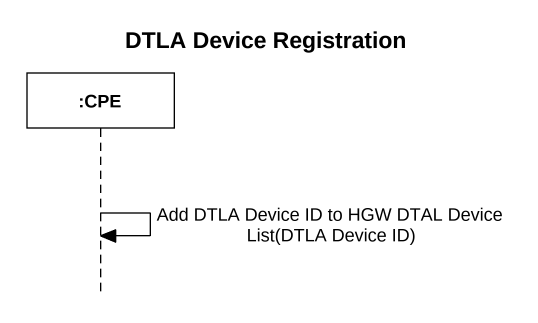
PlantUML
@startuml
title DTLA Device Registration
hide footbox
participant ":CPE" as CPE

CPE -> CPE : Add DTLA Device ID to HGW DTAL Device List(DTLA Device ID)
@enduml
